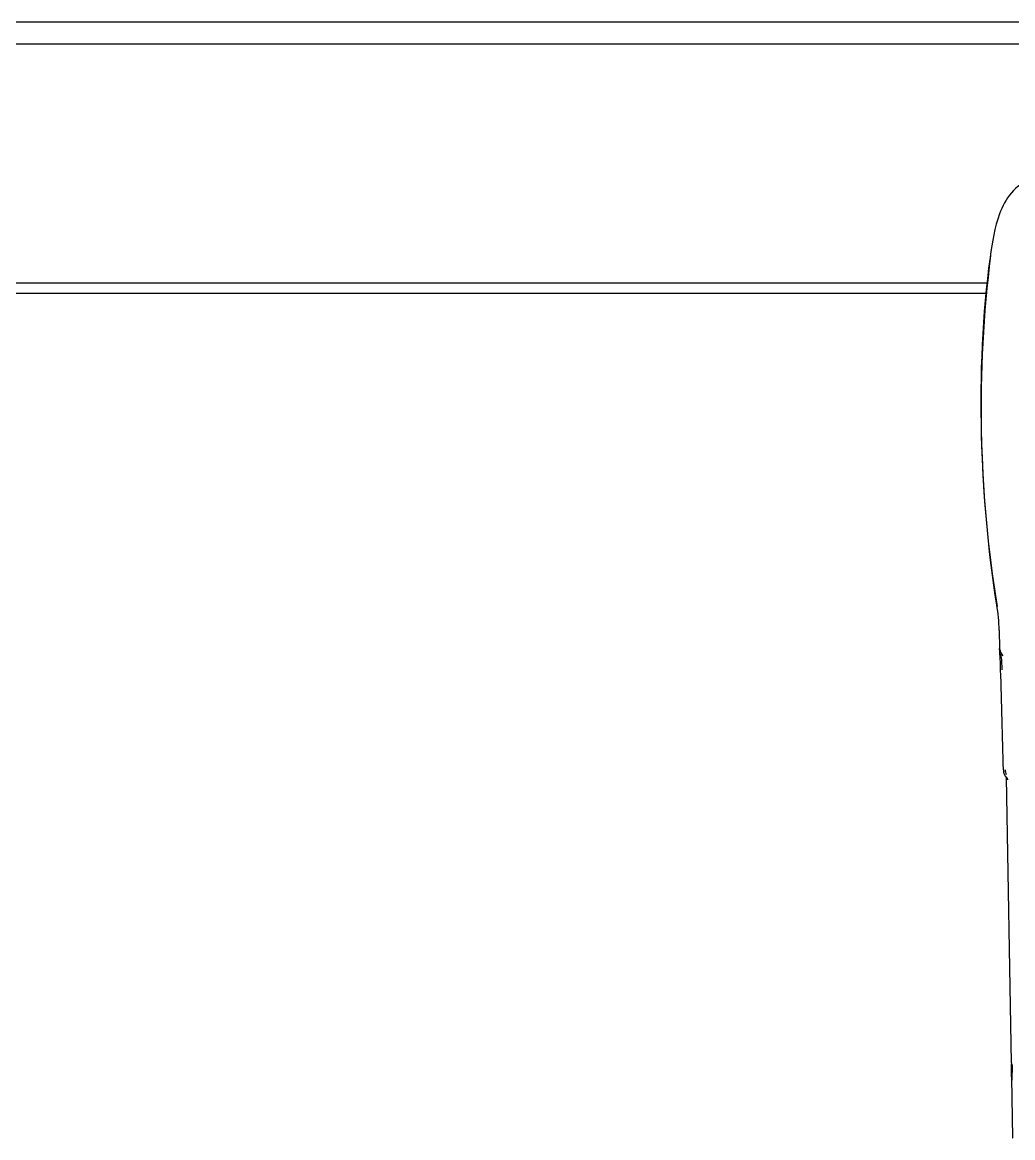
# Model space of a CAD drawing. Header units: millimetres. Extents: x -6176 to 11988, y -1403 to 10916.
# Drawn here: x -4999.7 to -4565.5, y 4081.8 to 4571.1 of the extents above; entities that cross this region are included whole.
import ezdxf

# ---------------------------------------------------------------- set-up
doc = ezdxf.new("R2010")
doc.units = ezdxf.units.MM

# ---------------------------------------------------------------- blocks, each defined once
blk = doc.blocks.new('08864')
at = {"color": 0, "linetype": 'Continuous'}
for p, q in [((1022.06, 1763.99), (237.46, 1763.99)), ((1019.04, 1754.44), (237.47, 1754.44)), ((237.51, 1649.74), (965.94, 1649.74)), ((237.51, 1645.13), (965.52, 1645.13)), ((970.81, 1497.29), (970.95, 1489.26)), ((970.97, 1489.21), (970.97, 1489.26)), ((976.15, 1307.59), (973.96, 1432.65)), ((974.24, 1432.73), (974.25, 1432.28)), ((976.24, 1300.93), (976.69, 1274.72))]:
    blk.add_line(p, q, dxfattribs=at)
for centre, radius, start, end in [((1506.96, 1594.65), 544.07, 172.9184, 189.1982), ((908.29, 1497.05), 62.52, 0.2276, 10.5526), ((973.64, 1489.19), 2.68, 179.5897, 188.8133), ((849.11, 1477.87), 122.37, 0.9975, 5.2643), ((931.06, 1480.62), 41.03, 359.1281, 8.8818), ((-3123.3, 1347.71), 4096.9, 1.23583, 1.85035), ((977.61, 1436), 4.97, 179.1568, 223.9884), ((978.41, 1435.93), 4.92, 178.3394, 202.6884), ((1017.58, 1304.37), 41.56, 175.5633, 184.796)]:
    blk.add_arc(centre, radius, start, end, dxfattribs=at)
blk.add_ellipse((975.98, 1489.64), major_axis=(0, -5), ratio=0.999848, start_param=4.862947, end_param=5.505036, dxfattribs=at)
at = {"color": 0, "linetype": 'Continuous', "ltscale": 25.4}
blk.add_ellipse((978.43, 1307.62), major_axis=(2, 0.03), ratio=0.000305, start_param=3.14203, end_param=3.190922, dxfattribs=at)
at = {"color": 0, "linetype": 'Continuous'}
for points, knots in [([(1002.98, 1702.13), (996.05, 1700.37), (987.18, 1697.6), (975.41, 1689.81), (969.28, 1677.09), (967.73, 1667.93), (966.91, 1660.82)], [0, 0, 0, 0, 0.323773, 0.499992, 0.67619, 1, 1, 1, 1]), ([(974.01, 1432.55), (974.1, 1432.46), (974.26, 1432.29), (974.41, 1432.02), (974.48, 1431.83), (974.5, 1431.75), (974.5, 1431.74), (974.5, 1431.74)], [0, 0, 0, 0, 0.0655992, 0.1343431, 0.1851231, 0.2290809, 0.2630803, 0.2630803, 0.2630803, 0.2630803]), ([(976.43, 1307.01), (976.44, 1306.47), (976.46, 1305.09), (976.44, 1302.79), (976.39, 1300.92), (976.35, 1300.12), (976.34, 1299.96), (976.34, 1299.96)], [0, 0, 0, 0, 0.103757, 0.3140434, 0.5243838, 0.6878576, 0.750137, 0.750137, 0.750137, 0.750137])]:
    blk.add_open_spline(points, degree=3, knots=knots, dxfattribs=at)
for points in [[(969.79, 1508.48), (962.58, 1553.38), (960.11, 1611.33), (966.95, 1660.83)], [(976.69, 1274.72), (976.69, 1274.71), (976.71, 1274.71), (976.73, 1274.71)]]:
    blk.add_open_spline(points, degree=3, dxfattribs=at)

msp = doc.modelspace()

# ---------------------------------------------------------------- block references
at = {"color": 0}
msp.add_blockref('08864', (-5542.28, 2807.08), dxfattribs=at)

doc.saveas('drawing.dxf')
